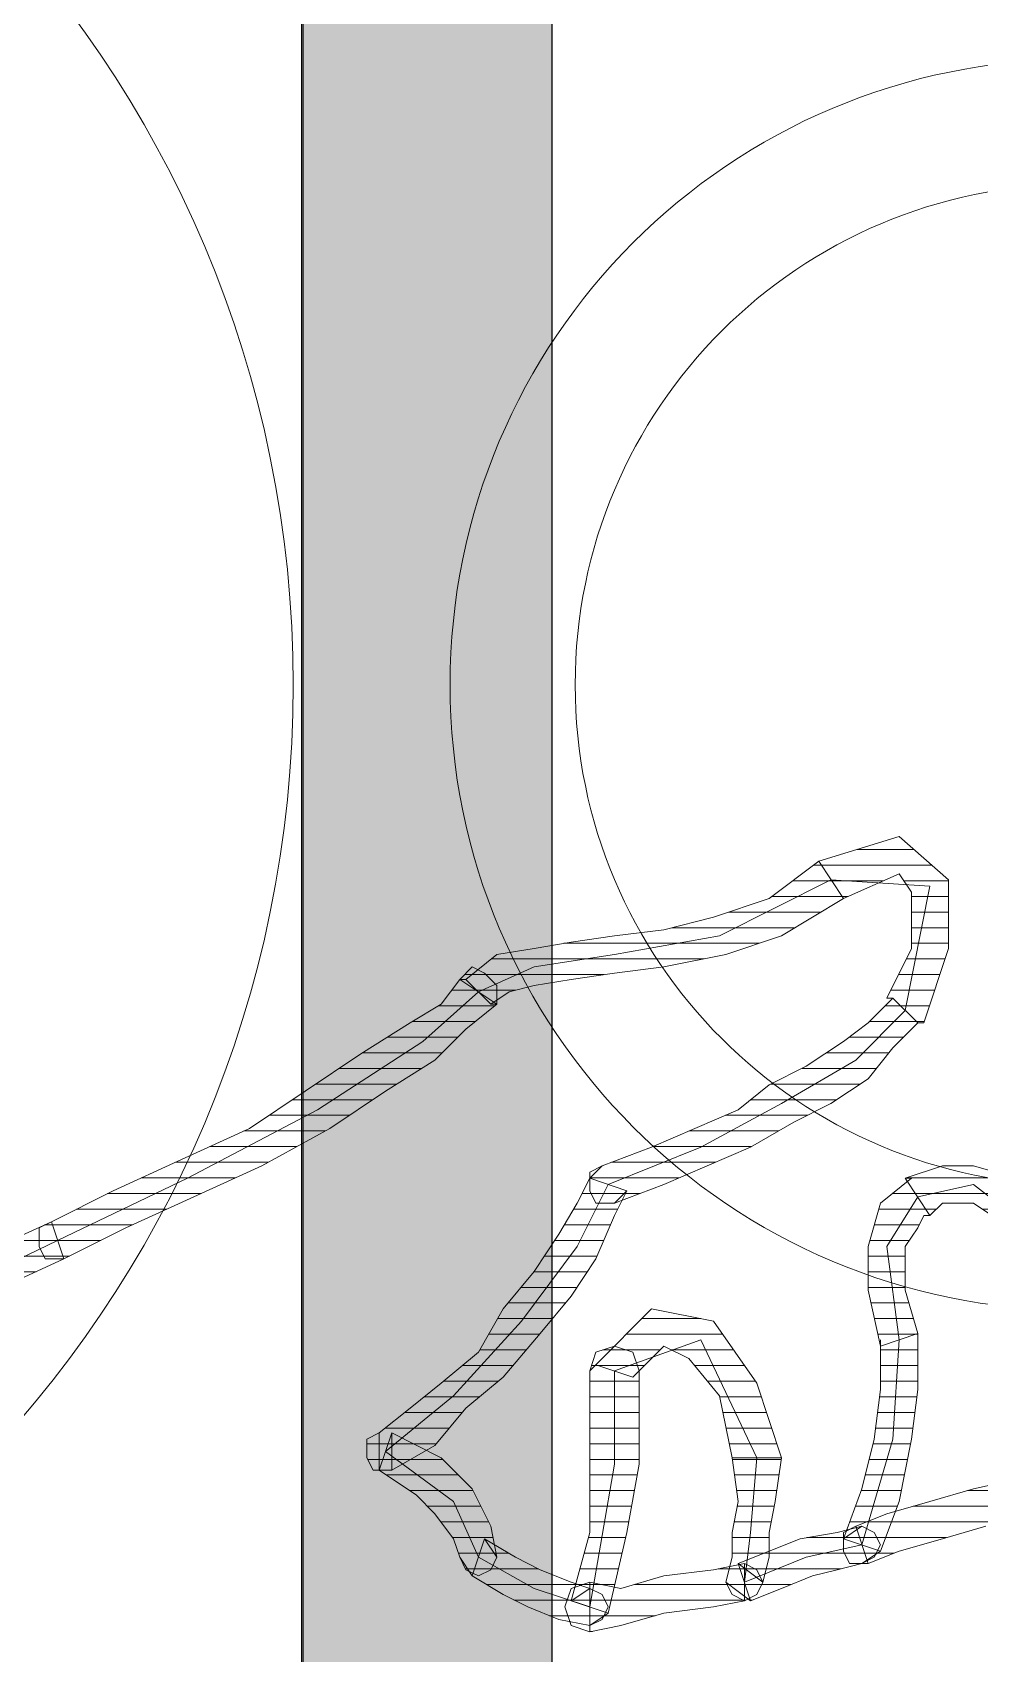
# Model space of a CAD drawing. Header units: centimetres. Extents: x 54005 to 61405, y 90310 to 94744.
# Drawn here: x 56885.73 to 56893.3, y 91753.54 to 91766.5 of the extents above; entities that cross this region are included whole.
import ezdxf

# ---------------------------------------------------------------- set-up
doc = ezdxf.new("R2010")
doc.units = ezdxf.units.CM
doc.header["$LTSCALE"] = 25
doc.layers.get('0').update_dxf_attribs({"lineweight": 0})
doc.layers.add('OC-Mutfak_Ekipman', color=252, linetype='Continuous')
doc.layers.add('OC-Tretuar', color=70, linetype='Continuous')
doc.layers.add('ÖLCULENDIRME', color=115, linetype='Continuous', lineweight=5)
pattern_1 = [(360, (-5108.51305, -673.59423), (1e-16, 0.125), [25])]

# ---------------------------------------------------------------- blocks, each defined once
blk = doc.blocks.new('132')
at = {"layer": 'OC-Tretuar'}
h = blk.add_hatch(color=7, dxfattribs=at)
h.dxf.hatch_style = 1
h.paths.add_polyline_path([(23047.207, -1265.522, 0.414209), (23048.207, -1266.522, 0.414214), (23049.207, -1265.522), (23049.207, -1135.022, 0.414214), (23048.207, -1134.022, 0.414218), (23047.207, -1135.022)])
h.paths.add_polyline_path([(23039.207, -1265.522, 0.414214), (23040.207, -1266.522, 0.414218), (23041.207, -1265.522), (23041.207, -1135.022, 0.414209), (23040.207, -1134.022, 0.414214), (23039.207, -1135.022)])
h.paths.add_polyline_path([(23031.207, -1265.522, 0.414214), (23032.207, -1266.522, 0.414214), (23033.207, -1265.522), (23033.207, -1135.022, 0.414214), (23032.207, -1134.022, 0.414214), (23031.207, -1135.022)])
h.paths.add_polyline_path([(23025.207, -1135.022, 0.414214), (23024.207, -1134.022, 0.414214), (23023.207, -1135.022), (23023.207, -1265.522, 0.414214), (23024.207, -1266.522, 0.414214), (23025.207, -1265.522)])
h.paths.add_polyline_path([(23015.207, -1265.522, 0.414214), (23016.207, -1266.522, 0.414214), (23017.207, -1265.522), (23017.207, -1135.022, 0.414214), (23016.207, -1134.022, 0.414214), (23015.207, -1135.022)])
at = {"layer": 'OC-Mutfak_Ekipman'}
for p, q in [((23047.207, -1265.522), (23047.207, -1135.022)), ((23049.207, -1135.022), (23049.207, -1265.522))]:
    blk.add_line(p, q, dxfattribs=at)
blk = doc.blocks.new('by')
at = {"ltscale": 30}
h = blk.add_hatch(dxfattribs=at)
h.set_pattern_fill('DC_LINES', color=256, scale=0.1, style=0)
h.set_pattern_definition(pattern_1)
edge = h.paths.add_edge_path(flags=0)
edge.add_line((6361.57, 2243.434), (6361.817, 2243.484))
edge.add_line((6361.817, 2243.484), (6362.214, 2243.534))
edge.add_line((6362.214, 2243.534), (6362.559, 2243.633))
edge.add_line((6362.559, 2243.633), (6362.806, 2243.683))
edge.add_line((6362.806, 2243.683), (6362.806, 2243.285))
edge.add_line((6362.806, 2243.285), (6362.559, 2243.335))
edge.add_line((6362.559, 2243.335), (6362.214, 2243.236))
edge.add_line((6362.214, 2243.236), (6361.817, 2243.186))
edge.add_line((6361.817, 2243.186), (6361.57, 2243.136))
h = blk.add_hatch(dxfattribs=at)
h.set_pattern_fill('DC_LINES', color=256, scale=0.1, style=0)
h.set_pattern_definition(pattern_1)
edge = h.paths.add_edge_path(flags=0)
edge.add_line((6362.658, 2243.534), (6362.806, 2243.633))
edge.add_line((6362.806, 2243.633), (6363.054, 2243.583))
edge.add_line((6363.054, 2243.583), (6363.301, 2243.484))
edge.add_line((6363.301, 2243.484), (6363.5, 2243.385))
edge.add_line((6363.5, 2243.385), (6363.747, 2243.236))
edge.add_line((6363.747, 2243.236), (6363.648, 2242.938))
edge.add_line((6363.648, 2242.938), (6363.4, 2243.087))
edge.add_line((6363.4, 2243.087), (6363.203, 2243.186))
edge.add_line((6363.203, 2243.186), (6362.955, 2243.285))
edge.add_line((6362.955, 2243.285), (6362.806, 2243.335))
edge.add_line((6362.806, 2243.335), (6362.955, 2243.434))
edge.add_line((6362.955, 2243.434), (6362.806, 2243.335))
edge.add_line((6362.806, 2243.335), (6362.708, 2243.385))
edge.add_line((6362.708, 2243.385), (6362.658, 2243.484))
edge.add_line((6362.658, 2243.484), (6362.708, 2243.583))
edge.add_line((6362.708, 2243.583), (6362.806, 2243.633))
h = blk.add_hatch(dxfattribs=at)
h.set_pattern_fill('DC_LINES', color=256, scale=0.1, style=0)
h.set_pattern_definition(pattern_1)
edge = h.paths.add_edge_path(flags=0)
edge.add_line((6362.461, 2241.646), (6362.411, 2241.596))
edge.add_line((6362.411, 2241.596), (6362.411, 2241.894))
edge.add_line((6362.411, 2241.894), (6362.411, 2242.342))
edge.add_line((6362.411, 2242.342), (6362.509, 2242.888))
edge.add_line((6362.509, 2242.888), (6362.658, 2243.534))
edge.add_line((6362.658, 2243.534), (6362.955, 2243.434))
edge.add_line((6362.955, 2243.434), (6362.806, 2242.888))
edge.add_line((6362.806, 2242.888), (6362.806, 2242.342))
edge.add_line((6362.806, 2242.342), (6362.806, 2241.894))
edge.add_line((6362.806, 2241.894), (6362.806, 2241.596))
edge.add_line((6362.806, 2241.596), (6362.758, 2241.547))
edge.add_line((6362.758, 2241.547), (6362.806, 2241.596))
edge.add_line((6362.806, 2241.596), (6362.758, 2241.447))
edge.add_line((6362.758, 2241.447), (6362.609, 2241.398))
edge.add_line((6362.609, 2241.398), (6362.461, 2241.447))
edge.add_line((6362.461, 2241.447), (6362.411, 2241.596))
h = blk.add_hatch(dxfattribs=at)
h.set_pattern_fill('DC_LINES', color=256, scale=0.1, style=0)
h.set_pattern_definition(pattern_1)
edge = h.paths.add_edge_path(flags=0)
edge.add_line((6360.481, 2243.037), (6360.63, 2243.136))
edge.add_line((6360.63, 2243.136), (6360.828, 2243.186))
edge.add_line((6360.828, 2243.186), (6361.026, 2243.236))
edge.add_line((6361.026, 2243.236), (6361.273, 2243.335))
edge.add_line((6361.273, 2243.335), (6361.52, 2243.434))
edge.add_line((6361.52, 2243.434), (6361.62, 2243.136))
edge.add_line((6361.62, 2243.136), (6361.372, 2243.037))
edge.add_line((6361.372, 2243.037), (6361.125, 2242.938))
edge.add_line((6361.125, 2242.938), (6360.828, 2242.888))
edge.add_line((6360.828, 2242.888), (6360.63, 2242.838))
edge.add_line((6360.63, 2242.838), (6360.778, 2242.938))
edge.add_line((6360.778, 2242.938), (6360.63, 2242.838))
edge.add_line((6360.63, 2242.838), (6360.531, 2242.888))
edge.add_line((6360.531, 2242.888), (6360.481, 2242.987))
edge.add_line((6360.481, 2242.987), (6360.531, 2243.087))
edge.add_line((6360.531, 2243.087), (6360.63, 2243.136))
h = blk.add_hatch(dxfattribs=at)
h.set_pattern_fill('DC_LINES', color=256, scale=0.1, style=0)
h.set_pattern_definition(pattern_1)
edge = h.paths.add_edge_path(flags=0)
edge.add_line((6361.52, 2243.434), (6361.718, 2243.285))
edge.add_line((6361.718, 2243.285), (6361.669, 2243.087))
edge.add_line((6361.669, 2243.087), (6361.669, 2242.888))
edge.add_line((6361.669, 2242.888), (6361.62, 2242.64))
edge.add_line((6361.62, 2242.64), (6361.669, 2242.292))
edge.add_line((6361.669, 2242.292), (6361.273, 2242.292))
edge.add_line((6361.273, 2242.292), (6361.323, 2242.64))
edge.add_line((6361.323, 2242.64), (6361.372, 2242.888))
edge.add_line((6361.372, 2242.888), (6361.372, 2243.087))
edge.add_line((6361.372, 2243.087), (6361.422, 2243.285))
edge.add_line((6361.422, 2243.285), (6361.62, 2243.136))
edge.add_line((6361.62, 2243.136), (6361.422, 2243.285))
edge.add_line((6361.422, 2243.285), (6361.471, 2243.385))
edge.add_line((6361.471, 2243.385), (6361.57, 2243.434))
edge.add_line((6361.57, 2243.434), (6361.669, 2243.385))
edge.add_line((6361.669, 2243.385), (6361.718, 2243.285))
h = blk.add_hatch(dxfattribs=at)
h.set_pattern_fill('DC_LINES', color=256, scale=0.1, style=0)
h.set_pattern_definition(pattern_1)
edge = h.paths.add_edge_path(flags=0)
edge.add_line((6363.747, 2243.236), (6363.845, 2243.087))
edge.add_line((6363.845, 2243.087), (6363.895, 2242.938))
edge.add_line((6363.895, 2242.938), (6364.044, 2242.739))
edge.add_line((6364.044, 2242.739), (6364.192, 2242.59))
edge.add_line((6364.192, 2242.59), (6364.489, 2242.391))
edge.add_line((6364.489, 2242.391), (6364.39, 2242.093))
edge.add_line((6364.39, 2242.093), (6363.994, 2242.292))
edge.add_line((6363.994, 2242.292), (6363.747, 2242.54))
edge.add_line((6363.747, 2242.54), (6363.598, 2242.838))
edge.add_line((6363.598, 2242.838), (6363.549, 2243.087))
edge.add_line((6363.549, 2243.087), (6363.648, 2242.938))
edge.add_line((6363.648, 2242.938), (6363.549, 2243.087))
edge.add_line((6363.549, 2243.087), (6363.598, 2243.186))
edge.add_line((6363.598, 2243.186), (6363.697, 2243.236))
edge.add_line((6363.697, 2243.236), (6363.797, 2243.186))
edge.add_line((6363.797, 2243.186), (6363.845, 2243.087))
h = blk.add_hatch(dxfattribs=at)
h.set_pattern_fill('DC_LINES', color=256, scale=0.1, style=0)
h.set_pattern_definition(pattern_1)
edge = h.paths.add_edge_path(flags=0)
edge.add_line((6367.012, 2240.702), (6367.556, 2240.951))
edge.add_line((6367.556, 2240.951), (6368.249, 2241.298))
edge.add_line((6368.249, 2241.298), (6368.942, 2241.696))
edge.add_line((6368.942, 2241.696), (6369.634, 2242.093))
edge.add_line((6369.634, 2242.093), (6370.278, 2242.491))
edge.add_line((6370.278, 2242.491), (6370.871, 2242.838))
edge.add_line((6370.871, 2242.838), (6371.316, 2243.087))
edge.add_line((6371.316, 2243.087), (6371.564, 2243.285))
edge.add_line((6371.564, 2243.285), (6371.761, 2242.987))
edge.add_line((6371.761, 2242.987), (6371.514, 2242.789))
edge.add_line((6371.514, 2242.789), (6370.97, 2242.54))
edge.add_line((6370.97, 2242.54), (6370.475, 2242.192))
edge.add_line((6370.475, 2242.192), (6369.733, 2241.795))
edge.add_line((6369.733, 2241.795), (6369.041, 2241.398))
edge.add_line((6369.041, 2241.398), (6368.348, 2241))
edge.add_line((6368.348, 2241), (6367.655, 2240.653))
edge.add_line((6367.655, 2240.653), (6367.111, 2240.404))
h = blk.add_hatch(dxfattribs=at)
h.set_pattern_fill('DC_LINES', color=256, scale=0.1, style=0)
h.set_pattern_definition(pattern_1)
edge = h.paths.add_edge_path(flags=0)
edge.add_line((6360.679, 2242.838), (6360.432, 2242.739))
edge.add_line((6360.432, 2242.739), (6360.086, 2242.64))
edge.add_line((6360.086, 2242.64), (6359.739, 2242.54))
edge.add_line((6359.739, 2242.54), (6359.294, 2242.441))
edge.add_line((6359.294, 2242.441), (6358.898, 2242.342))
edge.add_line((6358.898, 2242.342), (6358.552, 2242.292))
edge.add_line((6358.552, 2242.292), (6358.206, 2242.242))
edge.add_line((6358.206, 2242.242), (6357.909, 2242.192))
edge.add_line((6357.909, 2242.192), (6357.909, 2242.59))
edge.add_line((6357.909, 2242.59), (6358.206, 2242.54))
edge.add_line((6358.206, 2242.54), (6358.552, 2242.59))
edge.add_line((6358.552, 2242.59), (6358.898, 2242.64))
edge.add_line((6358.898, 2242.64), (6359.294, 2242.739))
edge.add_line((6359.294, 2242.739), (6359.64, 2242.838))
edge.add_line((6359.64, 2242.838), (6359.987, 2242.938))
edge.add_line((6359.987, 2242.938), (6360.333, 2243.037))
edge.add_line((6360.333, 2243.037), (6360.581, 2243.136))
h = blk.add_hatch(dxfattribs=at)
h.set_pattern_fill('DC_LINES', color=256, scale=0.1, style=0)
h.set_pattern_definition(pattern_1)
edge = h.paths.add_edge_path(flags=0)
edge.add_line((6360.184, 2241.298), (6360.184, 2241.348))
edge.add_line((6360.184, 2241.348), (6360.184, 2241.745))
edge.add_line((6360.184, 2241.745), (6360.234, 2242.143))
edge.add_line((6360.234, 2242.143), (6360.333, 2242.64))
edge.add_line((6360.333, 2242.64), (6360.481, 2243.037))
edge.add_line((6360.481, 2243.037), (6360.778, 2242.938))
edge.add_line((6360.778, 2242.938), (6360.63, 2242.54))
edge.add_line((6360.63, 2242.54), (6360.531, 2242.143))
edge.add_line((6360.531, 2242.143), (6360.481, 2241.745))
edge.add_line((6360.481, 2241.745), (6360.481, 2241.348))
edge.add_line((6360.481, 2241.348), (6360.481, 2241.398))
h = blk.add_hatch(dxfattribs=at)
h.set_pattern_fill('DC_LINES', color=256, scale=0.1, style=0)
h.set_pattern_definition(pattern_1)
edge = h.paths.add_edge_path(flags=0)
edge.add_line((6364.489, 2242.391), (6364.489, 2242.093))
edge.add_line((6364.489, 2242.093), (6364.242, 2241.894))
edge.add_line((6364.242, 2241.894), (6363.994, 2241.696))
edge.add_line((6363.994, 2241.696), (6363.697, 2241.447))
edge.add_line((6363.697, 2241.447), (6363.5, 2241.1))
edge.add_line((6363.5, 2241.1), (6363.252, 2240.802))
edge.add_line((6363.252, 2240.802), (6363.054, 2240.504))
edge.add_line((6363.054, 2240.504), (6362.906, 2240.255))
edge.add_line((6362.906, 2240.255), (6362.806, 2240.056))
edge.add_line((6362.806, 2240.056), (6362.509, 2240.156))
edge.add_line((6362.509, 2240.156), (6362.609, 2240.355))
edge.add_line((6362.609, 2240.355), (6362.758, 2240.702))
edge.add_line((6362.758, 2240.702), (6362.955, 2241))
edge.add_line((6362.955, 2241), (6363.203, 2241.298))
edge.add_line((6363.203, 2241.298), (6363.5, 2241.646))
edge.add_line((6363.5, 2241.646), (6363.797, 2241.894))
edge.add_line((6363.797, 2241.894), (6364.044, 2242.192))
edge.add_line((6364.044, 2242.192), (6364.39, 2242.391))
edge.add_line((6364.39, 2242.391), (6364.39, 2242.093))
edge.add_line((6364.39, 2242.093), (6364.39, 2242.391))
edge.add_line((6364.39, 2242.391), (6364.539, 2242.391))
edge.add_line((6364.539, 2242.391), (6364.588, 2242.292))
edge.add_line((6364.588, 2242.292), (6364.588, 2242.143))
edge.add_line((6364.588, 2242.143), (6364.489, 2242.093))
h = blk.add_hatch(dxfattribs=at)
h.set_pattern_fill('DC_LINES', color=256, scale=0.1, style=0)
h.set_pattern_definition(pattern_1)
edge = h.paths.add_edge_path(flags=0)
edge.add_line((6361.669, 2242.292), (6361.768, 2241.795))
edge.add_line((6361.768, 2241.795), (6362.015, 2241.497))
edge.add_line((6362.015, 2241.497), (6362.214, 2241.398))
edge.add_line((6362.214, 2241.398), (6362.461, 2241.646))
edge.add_line((6362.461, 2241.646), (6362.758, 2241.547))
edge.add_line((6362.758, 2241.547), (6362.312, 2241.1))
edge.add_line((6362.312, 2241.1), (6361.817, 2241.199))
edge.add_line((6361.817, 2241.199), (6361.471, 2241.696))
edge.add_line((6361.471, 2241.696), (6361.273, 2242.292))
h = blk.add_hatch(dxfattribs=at)
h.set_pattern_fill('DC_LINES', color=256, scale=0.1, style=0)
h.set_pattern_definition(pattern_1)
edge = h.paths.add_edge_path(flags=0)
edge.add_line((6360.086, 2240.355), (6360.135, 2240.355))
edge.add_line((6360.135, 2240.355), (6360.184, 2240.454))
edge.add_line((6360.184, 2240.454), (6360.284, 2240.603))
edge.add_line((6360.284, 2240.603), (6360.284, 2240.951))
edge.add_line((6360.284, 2240.951), (6360.184, 2241.298))
edge.add_line((6360.184, 2241.298), (6360.481, 2241.398))
edge.add_line((6360.481, 2241.398), (6360.581, 2240.951))
edge.add_line((6360.581, 2240.951), (6360.581, 2240.603))
edge.add_line((6360.581, 2240.603), (6360.481, 2240.255))
edge.add_line((6360.481, 2240.255), (6360.234, 2240.056))
edge.add_line((6360.234, 2240.056), (6360.284, 2240.056))
h = blk.add_hatch(dxfattribs=at)
h.set_pattern_fill('DC_LINES', color=256, scale=0.1, style=0)
h.set_pattern_definition(pattern_1)
edge = h.paths.add_edge_path(flags=0)
edge.add_line((6363.598, 2238.666), (6363.549, 2238.666))
edge.add_line((6363.549, 2238.666), (6363.797, 2238.864))
edge.add_line((6363.797, 2238.864), (6364.044, 2239.113))
edge.add_line((6364.044, 2239.113), (6364.439, 2239.361))
edge.add_line((6364.439, 2239.361), (6364.884, 2239.659))
edge.add_line((6364.884, 2239.659), (6365.429, 2239.957))
edge.add_line((6365.429, 2239.957), (6365.973, 2240.206))
edge.add_line((6365.973, 2240.206), (6366.517, 2240.454))
edge.add_line((6366.517, 2240.454), (6367.012, 2240.702))
edge.add_line((6367.012, 2240.702), (6367.111, 2240.404))
edge.add_line((6367.111, 2240.404), (6366.617, 2240.156))
edge.add_line((6366.617, 2240.156), (6366.072, 2239.907))
edge.add_line((6366.072, 2239.907), (6365.528, 2239.659))
edge.add_line((6365.528, 2239.659), (6365.083, 2239.361))
edge.add_line((6365.083, 2239.361), (6364.637, 2239.063))
edge.add_line((6364.637, 2239.063), (6364.242, 2238.815))
edge.add_line((6364.242, 2238.815), (6363.994, 2238.666))
edge.add_line((6363.994, 2238.666), (6363.845, 2238.467))
edge.add_line((6363.845, 2238.467), (6363.797, 2238.467))
h = blk.add_hatch(dxfattribs=at)
h.set_pattern_fill('DC_LINES', color=256, scale=0.1, style=0)
h.set_pattern_definition(pattern_1)
edge = h.paths.add_edge_path(flags=0)
edge.add_line((6367.111, 2240.404), (6366.617, 2240.156))
edge.add_line((6366.617, 2240.156), (6366.072, 2239.907))
edge.add_line((6366.072, 2239.907), (6365.528, 2239.659))
edge.add_line((6365.528, 2239.659), (6365.083, 2239.361))
edge.add_line((6365.083, 2239.361), (6364.637, 2239.063))
edge.add_line((6364.637, 2239.063), (6364.242, 2238.815))
edge.add_line((6364.242, 2238.815), (6363.994, 2238.666))
edge.add_line((6363.994, 2238.666), (6363.845, 2238.467))
edge.add_line((6363.845, 2238.467), (6363.549, 2238.666))
edge.add_line((6363.549, 2238.666), (6363.797, 2238.864))
edge.add_line((6363.797, 2238.864), (6364.044, 2239.113))
edge.add_line((6364.044, 2239.113), (6364.439, 2239.361))
edge.add_line((6364.439, 2239.361), (6364.884, 2239.659))
edge.add_line((6364.884, 2239.659), (6365.429, 2239.957))
edge.add_line((6365.429, 2239.957), (6365.973, 2240.206))
edge.add_line((6365.973, 2240.206), (6366.517, 2240.454))
edge.add_line((6366.517, 2240.454), (6367.012, 2240.702))
h = blk.add_hatch(dxfattribs=at)
h.set_pattern_fill('DC_LINES', color=256, scale=0.1, style=0)
h.set_pattern_definition(pattern_1)
edge = h.paths.add_edge_path(flags=0)
edge.add_line((6359.442, 2240.504), (6359.591, 2240.355))
edge.add_line((6359.591, 2240.355), (6359.739, 2240.255))
edge.add_line((6359.739, 2240.255), (6359.987, 2240.255))
edge.add_line((6359.987, 2240.255), (6360.086, 2240.355))
edge.add_line((6360.086, 2240.355), (6360.284, 2240.056))
edge.add_line((6360.284, 2240.056), (6359.987, 2239.957))
edge.add_line((6359.987, 2239.957), (6359.739, 2239.957))
edge.add_line((6359.739, 2239.957), (6359.393, 2240.056))
edge.add_line((6359.393, 2240.056), (6359.145, 2240.404))
h = blk.add_hatch(dxfattribs=at)
h.set_pattern_fill('DC_LINES', color=256, scale=0.1, style=0)
h.set_pattern_definition(pattern_1)
edge = h.paths.add_edge_path(flags=0)
edge.add_line((6362.806, 2240.056), (6362.708, 2239.957))
edge.add_line((6362.708, 2239.957), (6362.312, 2239.808))
edge.add_line((6362.312, 2239.808), (6361.966, 2239.659))
edge.add_line((6361.966, 2239.659), (6361.62, 2239.51))
edge.add_line((6361.62, 2239.51), (6361.372, 2239.311))
edge.add_line((6361.372, 2239.311), (6361.075, 2239.162))
edge.add_line((6361.075, 2239.162), (6360.778, 2238.964))
edge.add_line((6360.778, 2238.964), (6360.581, 2238.815))
edge.add_line((6360.581, 2238.815), (6360.383, 2238.616))
edge.add_line((6360.383, 2238.616), (6360.184, 2238.815))
edge.add_line((6360.184, 2238.815), (6360.383, 2239.013))
edge.add_line((6360.383, 2239.013), (6360.581, 2239.262))
edge.add_line((6360.581, 2239.262), (6360.878, 2239.46))
edge.add_line((6360.878, 2239.46), (6361.175, 2239.609))
edge.add_line((6361.175, 2239.609), (6361.52, 2239.808))
edge.add_line((6361.52, 2239.808), (6361.867, 2239.957))
edge.add_line((6361.867, 2239.957), (6362.214, 2240.106))
edge.add_line((6362.214, 2240.106), (6362.609, 2240.255))
edge.add_line((6362.609, 2240.255), (6362.509, 2240.156))
edge.add_line((6362.509, 2240.156), (6362.609, 2240.255))
edge.add_line((6362.609, 2240.255), (6362.758, 2240.255))
edge.add_line((6362.758, 2240.255), (6362.806, 2240.156))
edge.add_line((6362.806, 2240.156), (6362.806, 2240.007))
edge.add_line((6362.806, 2240.007), (6362.708, 2239.957))
h = blk.add_hatch(dxfattribs=at)
h.set_pattern_fill('DC_LINES', color=256, scale=0.1, style=0)
h.set_pattern_definition(pattern_1)
edge = h.paths.add_edge_path(flags=0)
edge.add_line((6360.383, 2238.616), (6360.432, 2238.616))
edge.add_line((6360.432, 2238.616), (6360.234, 2238.219))
edge.add_line((6360.234, 2238.219), (6360.234, 2237.771))
edge.add_line((6360.234, 2237.771), (6360.333, 2237.622))
edge.add_line((6360.333, 2237.622), (6360.778, 2237.821))
edge.add_line((6360.778, 2237.821), (6360.976, 2237.523))
edge.add_line((6360.976, 2237.523), (6360.333, 2237.324))
edge.add_line((6360.333, 2237.324), (6359.937, 2237.672))
edge.add_line((6359.937, 2237.672), (6359.937, 2238.219))
edge.add_line((6359.937, 2238.219), (6360.135, 2238.815))
edge.add_line((6360.135, 2238.815), (6360.184, 2238.815))
h = blk.add_hatch(dxfattribs=at)
h.set_pattern_fill('DC_LINES', color=256, scale=0.1, style=0)
h.set_pattern_definition(pattern_1)
edge = h.paths.add_edge_path(flags=0)
edge.add_line((6360.778, 2237.821), (6361.273, 2238.119))
edge.add_line((6361.273, 2238.119), (6361.718, 2238.268))
edge.add_line((6361.718, 2238.268), (6362.214, 2238.368))
edge.add_line((6362.214, 2238.368), (6362.609, 2238.417))
edge.add_line((6362.609, 2238.417), (6362.955, 2238.467))
edge.add_line((6362.955, 2238.467), (6363.252, 2238.517))
edge.add_line((6363.252, 2238.517), (6363.45, 2238.566))
edge.add_line((6363.45, 2238.566), (6363.598, 2238.666))
edge.add_line((6363.598, 2238.666), (6363.797, 2238.467))
edge.add_line((6363.797, 2238.467), (6363.549, 2238.268))
edge.add_line((6363.549, 2238.268), (6363.252, 2238.219))
edge.add_line((6363.252, 2238.219), (6362.955, 2238.169))
edge.add_line((6362.955, 2238.169), (6362.609, 2238.119))
edge.add_line((6362.609, 2238.119), (6362.214, 2238.07))
edge.add_line((6362.214, 2238.07), (6361.817, 2237.97))
edge.add_line((6361.817, 2237.97), (6361.372, 2237.821))
edge.add_line((6361.372, 2237.821), (6360.976, 2237.523))
h = blk.add_hatch(dxfattribs=at)
h.set_pattern_fill('DC_LINES', color=256, scale=0.1, style=0)
h.set_pattern_definition(pattern_1)
edge = h.paths.add_edge_path(flags=0)
edge.add_line((6363.845, 2238.467), (6363.747, 2238.368))
edge.add_line((6363.747, 2238.368), (6363.648, 2238.417))
edge.add_line((6363.648, 2238.417), (6363.549, 2238.517))
edge.add_line((6363.549, 2238.517), (6363.549, 2238.666))
for p, q in [((6362.214, 2243.534, -4.505), (6362.559, 2243.633, -4.505)), ((6362.559, 2243.633, -4.505), (6362.806, 2243.683, -4.505)), ((6362.658, 2243.534, -4.505), (6362.806, 2243.633, -4.505)), ((6362.806, 2243.633, -4.505), (6362.658, 2243.534, -4.505)), ((6362.708, 2243.583, -4.505), (6362.806, 2243.633, -4.505)), ((6362.806, 2243.683, -4.505), (6362.806, 2243.285, -4.505)), ((6362.806, 2243.683, -4.505), (6362.955, 2243.633, -4.505)), ((6362.806, 2243.285, -4.505), (6362.806, 2243.683, -4.505)), ((6362.806, 2243.683, -4.505), (6362.806, 2243.683, -4.505)), ((6362.806, 2243.633, -4.505), (6363.054, 2243.583, -4.505)), ((6362.955, 2243.633, -4.505), (6363.005, 2243.484, -4.505)), ((6361.817, 2243.484, -4.505), (6362.214, 2243.534, -4.505)), ((6362.509, 2242.888, -4.505), (6362.658, 2243.534, -4.505)), ((6362.658, 2243.484, -4.505), (6362.708, 2243.583, -4.505)), ((6362.658, 2243.534, -4.505), (6362.955, 2243.434, -4.505)), ((6362.658, 2243.534, -4.505), (6362.658, 2243.534, -4.505)), ((6363.054, 2243.583, -4.505), (6363.301, 2243.484, -4.505)), ((6361.273, 2243.335, -4.505), (6361.52, 2243.434, -4.505)), ((6361.422, 2243.285, -4.505), (6361.471, 2243.385, -4.505)), ((6361.422, 2243.285, -4.505), (6361.471, 2243.385, -4.505)), ((6361.471, 2243.385, -4.505), (6361.57, 2243.434, -4.505)), ((6361.471, 2243.385, -4.505), (6361.57, 2243.434, -4.505)), ((6361.52, 2243.434, -4.505), (6361.718, 2243.285, -4.505)), ((6361.718, 2243.285, -4.505), (6361.52, 2243.434, -4.505)), ((6361.52, 2243.434, -4.505), (6361.52, 2243.434, -4.505)), ((6361.52, 2243.434, -4.505), (6361.62, 2243.136, -4.505)), ((6361.57, 2243.434, -4.505), (6361.817, 2243.484, -4.505)), ((6361.57, 2243.434, -4.505), (6361.669, 2243.385, -4.505)), ((6361.57, 2243.136, -4.505), (6361.57, 2243.434, -4.505)), ((6361.57, 2243.434, -4.505), (6361.57, 2243.434, -4.505)), ((6361.57, 2243.434, -4.505), (6361.57, 2243.136, -4.505)), ((6361.669, 2243.385, -4.505), (6361.718, 2243.285, -4.505)), ((6362.806, 2243.484, -4.505), (6362.609, 2242.342, -4.505)), ((6362.708, 2243.385, -4.505), (6362.658, 2243.484, -4.505)), ((6362.806, 2243.335, -4.505), (6362.708, 2243.385, -4.505)), ((6363.252, 2243.335, -4.505), (6362.806, 2243.484, -4.505)), ((6362.955, 2243.434, -4.505), (6362.806, 2242.888, -4.505)), ((6362.806, 2243.335, -4.505), (6362.955, 2243.434, -4.505)), ((6362.955, 2243.434, -4.505), (6362.806, 2243.335, -4.505)), ((6363.005, 2243.484, -4.505), (6362.955, 2243.335, -4.505)), ((6363.301, 2243.484, -4.505), (6363.5, 2243.385, -4.505)), ((6363.5, 2243.385, -4.505), (6363.747, 2243.236, -4.505)), ((6360.828, 2243.186, -4.505), (6361.026, 2243.236, -4.505)), ((6361.026, 2243.236, -4.505), (6361.273, 2243.335, -4.505)), ((6361.57, 2243.285, -4.505), (6361.075, 2243.087, -4.505)), ((6361.372, 2243.087, -4.505), (6361.422, 2243.285, -4.505)), ((6361.422, 2243.285, -4.505), (6361.62, 2243.136, -4.505)), ((6361.62, 2243.136, -4.505), (6361.422, 2243.285, -4.505)), ((6361.471, 2243.186, -4.505), (6361.422, 2243.285, -4.505)), ((6361.52, 2242.888, -4.505), (6361.57, 2243.285, -4.505)), ((6361.57, 2243.285, -4.505), (6361.57, 2243.285, -4.505)), ((6361.718, 2243.285, -4.505), (6361.669, 2243.087, -4.505)), ((6362.214, 2243.236, -4.505), (6361.817, 2243.186, -4.505)), ((6362.559, 2243.335, -4.505), (6362.214, 2243.236, -4.505)), ((6362.806, 2243.285, -4.505), (6362.559, 2243.335, -4.505)), ((6362.955, 2243.285, -4.505), (6362.806, 2243.335, -4.505)), ((6362.955, 2243.335, -4.505), (6362.806, 2243.285, -4.505)), ((6363.203, 2243.186, -4.505), (6362.955, 2243.285, -4.505)), ((6363.697, 2243.087, -4.505), (6363.252, 2243.335, -4.505)), ((6363.598, 2243.186, -4.505), (6363.697, 2243.236, -4.505)), ((6363.747, 2243.236, -4.505), (6363.648, 2242.938, -4.505)), ((6363.697, 2243.236, -4.505), (6363.797, 2243.186, -4.505)), ((6363.747, 2243.236, -4.505), (6363.845, 2243.087, -4.505)), ((6363.845, 2243.087, -4.505), (6363.747, 2243.236, -4.505)), ((6363.747, 2243.236, -4.505), (6363.747, 2243.236, -4.505)), ((6360.333, 2243.037, -4.505), (6360.581, 2243.136, -4.505)), ((6360.481, 2243.037, -4.505), (6360.63, 2243.136, -4.505)), ((6360.63, 2243.136, -4.505), (6360.481, 2243.037, -4.505)), ((6360.531, 2243.087, -4.505), (6360.63, 2243.136, -4.505)), ((6360.581, 2243.136, -4.505), (6360.729, 2243.136, -4.505)), ((6360.679, 2242.838, -4.505), (6360.581, 2243.136, -4.505)), ((6360.581, 2243.136, -4.505), (6360.581, 2243.136, -4.505)), ((6360.581, 2243.136, -4.505), (6360.679, 2242.838, -4.505)), ((6360.63, 2243.136, -4.505), (6360.828, 2243.186, -4.505)), ((6360.729, 2243.136, -4.505), (6360.778, 2243.037, -4.505)), ((6361.62, 2243.136, -4.505), (6361.372, 2243.037, -4.505)), ((6361.57, 2243.136, -4.505), (6361.471, 2243.186, -4.505)), ((6361.817, 2243.186, -4.505), (6361.57, 2243.136, -4.505)), ((6361.57, 2243.136, -4.505), (6361.57, 2243.136, -4.505)), ((6363.4, 2243.087, -4.505), (6363.203, 2243.186, -4.505)), ((6363.549, 2243.087, -4.505), (6363.598, 2243.186, -4.505)), ((6363.797, 2243.186, -4.505), (6363.845, 2243.087, -4.505)), ((6359.987, 2242.938, -4.505), (6360.333, 2243.037, -4.505)), ((6360.333, 2242.64, -4.505), (6360.481, 2243.037, -4.505)), ((6360.63, 2242.987, -4.505), (6360.383, 2242.143, -4.505)), ((6360.481, 2242.987, -4.505), (6360.531, 2243.087, -4.505)), ((6360.481, 2243.037, -4.505), (6360.778, 2242.938, -4.505)), ((6360.481, 2243.037, -4.505), (6360.481, 2243.037, -4.505)), ((6360.531, 2242.888, -4.505), (6360.481, 2242.987, -4.505)), ((6361.075, 2243.087, -4.505), (6360.63, 2242.987, -4.505)), ((6360.778, 2243.037, -4.505), (6360.778, 2242.888, -4.505)), ((6361.372, 2243.037, -4.505), (6361.125, 2242.938, -4.505)), ((6361.372, 2242.888, -4.505), (6361.372, 2243.087, -4.505)), ((6361.669, 2243.087, -4.505), (6361.669, 2242.888, -4.505)), ((6363.648, 2242.938, -4.505), (6363.4, 2243.087, -4.505)), ((6363.598, 2242.838, -4.505), (6363.549, 2243.087, -4.505)), ((6363.549, 2243.087, -4.505), (6363.648, 2242.938, -4.505)), ((6363.648, 2242.938, -4.505), (6363.549, 2243.087, -4.505)), ((6363.895, 2242.64, -4.505), (6363.697, 2243.087, -4.505)), ((6363.845, 2243.087, -4.505), (6363.895, 2242.938, -4.505)), ((6359.64, 2242.838, -4.505), (6359.987, 2242.938, -4.505)), ((6360.63, 2242.838, -4.505), (6360.531, 2242.888, -4.505)), ((6360.778, 2242.938, -4.505), (6360.63, 2242.54, -4.505)), ((6360.63, 2242.838, -4.505), (6360.778, 2242.938, -4.505)), ((6360.778, 2242.938, -4.505), (6360.63, 2242.838, -4.505)), ((6360.828, 2242.888, -4.505), (6360.63, 2242.838, -4.505)), ((6360.778, 2242.888, -4.505), (6360.679, 2242.838, -4.505)), ((6361.125, 2242.938, -4.505), (6360.828, 2242.888, -4.505)), ((6361.323, 2242.64, -4.505), (6361.372, 2242.888, -4.505)), ((6361.471, 2242.292, -4.505), (6361.52, 2242.888, -4.505)), ((6361.669, 2242.888, -4.505), (6361.62, 2242.64, -4.505)), ((6362.411, 2242.342, -4.505), (6362.509, 2242.888, -4.505)), ((6362.806, 2242.888, -4.505), (6362.806, 2242.342, -4.505)), ((6363.895, 2242.938, -4.505), (6364.044, 2242.739, -4.505)), ((6360.432, 2242.739, -4.505), (6360.086, 2242.64, -4.505)), ((6360.679, 2242.838, -4.505), (6360.432, 2242.739, -4.505)), ((6360.679, 2242.838, -4.505), (6360.679, 2242.838, -4.505)), ((6363.747, 2242.54, -4.505), (6363.598, 2242.838, -4.505)), ((6364.044, 2242.739, -4.505), (6364.192, 2242.59, -4.505)), ((6360.086, 2242.64, -4.505), (6359.739, 2242.54, -4.505)), ((6360.234, 2242.143, -4.505), (6360.333, 2242.64, -4.505)), ((6361.273, 2242.292, -4.505), (6361.323, 2242.64, -4.505)), ((6361.62, 2242.64, -4.505), (6361.669, 2242.292, -4.505)), ((6364.439, 2242.242, -4.505), (6363.895, 2242.64, -4.505)), ((6364.192, 2242.59, -4.505), (6364.489, 2242.391, -4.505)), ((6359.739, 2242.54, -4.505), (6359.294, 2242.441, -4.505)), ((6360.63, 2242.54, -4.505), (6360.531, 2242.143, -4.505)), ((6363.994, 2242.292, -4.505), (6363.747, 2242.54, -4.505)), ((6362.411, 2241.894, -4.505), (6362.411, 2242.342, -4.505)), ((6362.609, 2242.342, -4.505), (6362.609, 2241.596, -4.505)), ((6362.806, 2242.342, -4.505), (6362.806, 2241.894, -4.505)), ((6364.044, 2242.192, -4.505), (6364.39, 2242.391, -4.505)), ((6364.39, 2242.391, -4.505), (6364.39, 2242.093, -4.505)), ((6364.39, 2242.093, -4.505), (6364.39, 2242.391, -4.505)), ((6364.39, 2242.391, -4.505), (6364.539, 2242.391, -4.505)), ((6364.489, 2242.391, -4.505), (6364.39, 2242.093, -4.505)), ((6364.489, 2242.391, -4.505), (6364.489, 2242.093, -4.505)), ((6364.489, 2242.093, -4.505), (6364.489, 2242.391, -4.505)), ((6364.489, 2242.391, -4.505), (6364.489, 2242.391, -4.505)), ((6364.539, 2242.391, -4.505), (6364.588, 2242.292, -4.505)), ((6361.471, 2241.696, -4.505), (6361.273, 2242.292, -4.505)), ((6361.273, 2242.292, -4.505), (6361.273, 2242.292, -4.505)), ((6361.273, 2242.292, -4.505), (6361.669, 2242.292, -4.505)), ((6361.669, 2242.292, -4.505), (6361.273, 2242.292, -4.505)), ((6361.917, 2241.348, -4.505), (6361.471, 2242.292, -4.505)), ((6361.669, 2242.292, -4.505), (6361.669, 2242.292, -4.505)), ((6361.669, 2242.292, -4.505), (6361.768, 2241.795, -4.505)), ((6361.669, 2242.292, -4.505), (6361.669, 2242.292, -4.505)), ((6363.797, 2241.894, -4.505), (6364.044, 2242.192, -4.505)), ((6363.895, 2241.795, -4.505), (6364.439, 2242.242, -4.505)), ((6364.39, 2242.093, -4.505), (6363.994, 2242.292, -4.505)), ((6364.588, 2242.292, -4.505), (6364.588, 2242.143, -4.505)), ((6360.184, 2241.745, -4.505), (6360.234, 2242.143, -4.505)), ((6360.383, 2242.143, -4.505), (6360.333, 2241.348, -4.505)), ((6360.531, 2242.143, -4.505), (6360.481, 2241.745, -4.505)), ((6364.489, 2242.093, -4.505), (6364.242, 2241.894, -4.505)), ((6364.588, 2242.143, -4.505), (6364.489, 2242.093, -4.505)), ((6362.411, 2241.596, -4.505), (6362.411, 2241.894, -4.505)), ((6362.806, 2241.894, -4.505), (6362.806, 2241.596, -4.505)), ((6363.5, 2241.646, -4.505), (6363.797, 2241.894, -4.505)), ((6364.242, 2241.894, -4.505), (6363.994, 2241.696, -4.505)), ((6360.184, 2241.348, -4.505), (6360.184, 2241.745, -4.505)), ((6360.481, 2241.745, -4.505), (6360.481, 2241.348, -4.505)), ((6361.817, 2241.199, -4.505), (6361.471, 2241.696, -4.505)), ((6361.768, 2241.795, -4.505), (6362.015, 2241.497, -4.505)), ((6363.351, 2241.199, -4.505), (6363.895, 2241.795, -4.505)), ((6363.994, 2241.696, -4.505), (6363.697, 2241.447, -4.505)), ((6362.609, 2241.596, -4.505), (6361.917, 2241.348, -4.505)), ((6362.214, 2241.398, -4.505), (6362.461, 2241.646, -4.505)), ((6362.758, 2241.547, -4.505), (6362.312, 2241.1, -4.505)), ((6362.461, 2241.646, -4.505), (6362.411, 2241.596, -4.505)), ((6362.411, 2241.596, -4.505), (6362.461, 2241.646, -4.505)), ((6362.461, 2241.447, -4.505), (6362.411, 2241.596, -4.505)), ((6362.461, 2241.646, -4.505), (6362.758, 2241.547, -4.505)), ((6362.461, 2241.646, -4.505), (6362.461, 2241.646, -4.505)), ((6362.806, 2241.596, -4.505), (6362.758, 2241.547, -4.505)), ((6362.758, 2241.547, -4.505), (6362.806, 2241.596, -4.505)), ((6362.806, 2241.596, -4.505), (6362.758, 2241.447, -4.505)), ((6363.203, 2241.298, -4.505), (6363.5, 2241.646, -4.505)), ((6362.015, 2241.497, -4.505), (6362.214, 2241.398, -4.505)), ((6362.609, 2241.398, -4.505), (6362.461, 2241.447, -4.505)), ((6362.758, 2241.447, -4.505), (6362.609, 2241.398, -4.505)), ((6363.697, 2241.447, -4.505), (6363.5, 2241.1, -4.505)), ((6360.481, 2241.398, -4.505), (6360.184, 2241.298, -4.505)), ((6360.184, 2241.298, -4.505), (6360.481, 2241.398, -4.505)), ((6360.184, 2241.298, -4.505), (6360.184, 2241.348, -4.505)), ((6360.184, 2241.298, -4.505), (6360.184, 2241.298, -4.505)), ((6360.284, 2240.951, -4.505), (6360.184, 2241.298, -4.505)), ((6360.333, 2241.348, -4.505), (6360.432, 2240.603, -4.505)), ((6360.481, 2241.348, -4.505), (6360.481, 2241.398, -4.505)), ((6360.481, 2241.398, -4.505), (6360.581, 2240.951, -4.505)), ((6362.955, 2241, -4.505), (6363.203, 2241.298, -4.505)), ((6362.312, 2241.1, -4.505), (6361.817, 2241.199, -4.505)), ((6362.906, 2240.603, -4.505), (6363.351, 2241.199, -4.505)), ((6363.5, 2241.1, -4.505), (6363.252, 2240.802, -4.505)), ((6368.299, 2241.149, -4.505), (6367.061, 2240.553, -4.505)), ((6360.284, 2240.603, -4.505), (6360.284, 2240.951, -4.505)), ((6360.581, 2240.951, -4.505), (6360.581, 2240.603, -4.505)), ((6362.758, 2240.702, -4.505), (6362.955, 2241, -4.505)), ((6367.012, 2240.702, -4.505), (6367.556, 2240.951, -4.505)), ((6363.252, 2240.802, -4.505), (6363.054, 2240.504, -4.505)), ((6362.609, 2240.355, -4.505), (6362.758, 2240.702, -4.505)), ((6366.517, 2240.454, -4.505), (6367.012, 2240.702, -4.505)), ((6366.517, 2240.454, -4.505), (6367.012, 2240.702, -4.505)), ((6367.012, 2240.702, -4.505), (6367.111, 2240.404, -4.505)), ((6367.012, 2240.702, -4.505), (6367.111, 2240.404, -4.505)), ((6367.012, 2240.702, -4.505), (6367.012, 2240.702, -4.505)), ((6367.111, 2240.404, -4.505), (6367.012, 2240.702, -4.505)), ((6367.012, 2240.702, -4.505), (6367.012, 2240.702, -4.505)), ((6367.012, 2240.702, -4.505), (6367.161, 2240.702, -4.505)), ((6367.111, 2240.404, -4.505), (6367.012, 2240.702, -4.505)), ((6367.012, 2240.702, -4.505), (6367.012, 2240.702, -4.505)), ((6367.655, 2240.653, -4.505), (6367.111, 2240.404, -4.505)), ((6367.161, 2240.702, -4.505), (6367.21, 2240.603, -4.505)), ((6360.184, 2240.454, -4.505), (6360.284, 2240.603, -4.505)), ((6360.432, 2240.603, -4.505), (6360.184, 2240.206, -4.505)), ((6360.581, 2240.603, -4.505), (6360.481, 2240.255, -4.505)), ((6362.658, 2240.106, -4.505), (6362.906, 2240.603, -4.505)), ((6367.061, 2240.553, -4.505), (6366.023, 2240.056, -4.505)), ((6367.21, 2240.603, -4.505), (6367.21, 2240.454, -4.505)), ((6359.739, 2240.106, -4.505), (6359.294, 2240.454, -4.505)), ((6360.135, 2240.355, -4.505), (6360.184, 2240.454, -4.505)), ((6363.054, 2240.504, -4.505), (6362.906, 2240.255, -4.505)), ((6365.973, 2240.206, -4.505), (6366.517, 2240.454, -4.505)), ((6365.973, 2240.206, -4.505), (6366.517, 2240.454, -4.505)), ((6367.111, 2240.404, -4.505), (6366.617, 2240.156, -4.505)), ((6367.111, 2240.404, -4.505), (6366.617, 2240.156, -4.505)), ((6367.21, 2240.454, -4.505), (6367.111, 2240.404, -4.505)), ((6367.111, 2240.404, -4.505), (6367.111, 2240.404, -4.505)), ((6367.111, 2240.404, -4.505), (6367.111, 2240.404, -4.505)), ((6359.591, 2240.355, -4.505), (6359.739, 2240.255, -4.505)), ((6359.739, 2240.255, -4.505), (6359.987, 2240.255, -4.505)), ((6359.987, 2240.255, -4.505), (6360.086, 2240.355, -4.505)), ((6360.086, 2240.355, -4.505), (6360.135, 2240.355, -4.505)), ((6360.284, 2240.056, -4.505), (6360.086, 2240.355, -4.505)), ((6360.086, 2240.355, -4.505), (6360.086, 2240.355, -4.505)), ((6360.086, 2240.355, -4.505), (6360.284, 2240.056, -4.505)), ((6360.481, 2240.255, -4.505), (6360.234, 2240.056, -4.505)), ((6362.214, 2240.106, -4.505), (6362.609, 2240.255, -4.505)), ((6362.509, 2240.156, -4.505), (6362.609, 2240.355, -4.505)), ((6362.609, 2240.255, -4.505), (6362.509, 2240.156, -4.505)), ((6362.509, 2240.156, -4.505), (6362.609, 2240.255, -4.505)), ((6362.609, 2240.255, -4.505), (6362.758, 2240.255, -4.505)), ((6362.758, 2240.255, -4.505), (6362.806, 2240.156, -4.505)), ((6362.906, 2240.255, -4.505), (6362.806, 2240.056, -4.505)), ((6360.184, 2240.206, -4.505), (6359.739, 2240.106, -4.505)), ((6362.806, 2240.056, -4.505), (6362.509, 2240.156, -4.505)), ((6362.806, 2240.156, -4.505), (6362.806, 2240.007, -4.505)), ((6365.429, 2239.957, -4.505), (6365.973, 2240.206, -4.505)), ((6365.429, 2239.957, -4.505), (6365.973, 2240.206, -4.505)), ((6366.617, 2240.156, -4.505), (6366.072, 2239.907, -4.505)), ((6366.617, 2240.156, -4.505), (6366.072, 2239.907, -4.505)), ((6359.739, 2239.957, -4.505), (6359.393, 2240.056, -4.505)), ((6360.284, 2240.056, -4.505), (6359.987, 2239.957, -4.505)), ((6360.234, 2240.056, -4.505), (6360.284, 2240.056, -4.505)), ((6361.867, 2239.957, -4.505), (6362.214, 2240.106, -4.505)), ((6361.917, 2239.808, -4.505), (6362.658, 2240.106, -4.505)), ((6362.806, 2240.056, -4.505), (6362.708, 2239.957, -4.505)), ((6362.708, 2239.957, -4.505), (6362.806, 2240.056, -4.505)), ((6362.806, 2240.007, -4.505), (6362.708, 2239.957, -4.505)), ((6362.806, 2240.056, -4.505), (6362.806, 2240.056, -4.505)), ((6366.023, 2240.056, -4.505), (6364.984, 2239.51, -4.505)), ((6359.987, 2239.957, -4.505), (6359.739, 2239.957, -4.505)), ((6361.52, 2239.808, -4.505), (6361.867, 2239.957, -4.505)), ((6362.708, 2239.957, -4.505), (6362.312, 2239.808, -4.505)), ((6364.884, 2239.659, -4.505), (6365.429, 2239.957, -4.505)), ((6364.884, 2239.659, -4.505), (6365.429, 2239.957, -4.505)), ((6366.072, 2239.907, -4.505), (6365.528, 2239.659, -4.505)), ((6366.072, 2239.907, -4.505), (6365.528, 2239.659, -4.505)), ((6361.175, 2239.609, -4.505), (6361.52, 2239.808, -4.505)), ((6361.273, 2239.46, -4.505), (6361.917, 2239.808, -4.505)), ((6362.312, 2239.808, -4.505), (6361.966, 2239.659, -4.505)), ((6360.878, 2239.46, -4.505), (6361.175, 2239.609, -4.505)), ((6361.966, 2239.659, -4.505), (6361.62, 2239.51, -4.505)), ((6364.439, 2239.361, -4.505), (6364.884, 2239.659, -4.505)), ((6364.439, 2239.361, -4.505), (6364.884, 2239.659, -4.505)), ((6365.528, 2239.659, -4.505), (6365.083, 2239.361, -4.505)), ((6365.528, 2239.659, -4.505), (6365.083, 2239.361, -4.505)), ((6361.62, 2239.51, -4.505), (6361.372, 2239.311, -4.505)), ((6364.984, 2239.51, -4.505), (6364.142, 2238.964, -4.505)), ((6360.581, 2239.262, -4.505), (6360.878, 2239.46, -4.505)), ((6360.679, 2239.113, -4.505), (6361.273, 2239.46, -4.505)), ((6364.044, 2239.113, -4.505), (6364.439, 2239.361, -4.505)), ((6364.044, 2239.113, -4.505), (6364.439, 2239.361, -4.505)), ((6365.083, 2239.361, -4.505), (6364.637, 2239.063, -4.505)), ((6365.083, 2239.361, -4.505), (6364.637, 2239.063, -4.505)), ((6360.383, 2239.013, -4.505), (6360.581, 2239.262, -4.505)), ((6361.372, 2239.311, -4.505), (6361.075, 2239.162, -4.505)), ((6360.284, 2238.715, -4.505), (6360.679, 2239.113, -4.505)), ((6361.075, 2239.162, -4.505), (6360.778, 2238.964, -4.505)), ((6363.797, 2238.864, -4.505), (6364.044, 2239.113, -4.505)), ((6363.797, 2238.864, -4.505), (6364.044, 2239.113, -4.505)), ((6360.184, 2238.815, -4.505), (6360.383, 2239.013, -4.505)), ((6360.778, 2238.964, -4.505), (6360.581, 2238.815, -4.505)), ((6364.142, 2238.964, -4.505), (6363.697, 2238.566, -4.505)), ((6364.637, 2239.063, -4.505), (6364.242, 2238.815, -4.505)), ((6364.637, 2239.063, -4.505), (6364.242, 2238.815, -4.505)), ((6363.549, 2238.666, -4.505), (6363.797, 2238.864, -4.505)), ((6363.549, 2238.666, -4.505), (6363.797, 2238.864, -4.505)), ((6359.937, 2238.219, -4.505), (6360.135, 2238.815, -4.505)), ((6360.086, 2237.722, -4.505), (6360.284, 2238.715, -4.505)), ((6360.135, 2238.815, -4.505), (6360.184, 2238.815, -4.505)), ((6360.184, 2238.815, -4.505), (6360.383, 2238.616, -4.505)), ((6360.383, 2238.616, -4.505), (6360.184, 2238.815, -4.505)), ((6360.581, 2238.815, -4.505), (6360.383, 2238.616, -4.505)), ((6364.242, 2238.815, -4.505), (6363.994, 2238.666, -4.505)), ((6364.242, 2238.815, -4.505), (6363.994, 2238.666, -4.505)), ((6360.432, 2238.616, -4.505), (6360.234, 2238.219, -4.505)), ((6360.383, 2238.616, -4.505), (6360.432, 2238.616, -4.505)), ((6360.383, 2238.616, -4.505), (6360.383, 2238.616, -4.505)), ((6363.252, 2238.517, -4.505), (6363.45, 2238.566, -4.505)), ((6363.697, 2238.566, -4.505), (6363.252, 2238.368, -4.505)), ((6363.45, 2238.566, -4.505), (6363.598, 2238.666, -4.505)), ((6363.549, 2238.517, -4.505), (6363.549, 2238.666, -4.505)), ((6363.549, 2238.666, -4.505), (6363.845, 2238.467, -4.505)), ((6363.598, 2238.666, -4.505), (6363.549, 2238.666, -4.505)), ((6363.845, 2238.467, -4.505), (6363.549, 2238.666, -4.505)), ((6363.598, 2238.666, -4.505), (6363.797, 2238.467, -4.505)), ((6363.797, 2238.467, -4.505), (6363.598, 2238.666, -4.505)), ((6363.598, 2238.666, -4.505), (6363.598, 2238.666, -4.505)), ((6363.994, 2238.666, -4.505), (6363.845, 2238.467, -4.505)), ((6363.994, 2238.666, -4.505), (6363.845, 2238.467, -4.505)), ((6362.609, 2238.417, -4.505), (6362.955, 2238.467, -4.505)), ((6362.955, 2238.467, -4.505), (6363.252, 2238.517, -4.505)), ((6363.648, 2238.417, -4.505), (6363.549, 2238.517, -4.505)), ((6363.797, 2238.467, -4.505), (6363.549, 2238.268, -4.505)), ((6363.845, 2238.467, -4.505), (6363.747, 2238.368, -4.505)), ((6363.845, 2238.467, -4.505), (6363.797, 2238.467, -4.505)), ((6363.845, 2238.467, -4.505), (6363.845, 2238.467, -4.505)), ((6361.718, 2238.268, -4.505), (6362.214, 2238.368, -4.505)), ((6362.214, 2238.368, -4.505), (6362.609, 2238.417, -4.505)), ((6363.252, 2238.368, -4.505), (6362.609, 2238.268, -4.505)), ((6363.747, 2238.368, -4.505), (6363.648, 2238.417, -4.505)), ((6359.937, 2237.672, -4.505), (6359.937, 2238.219, -4.505)), ((6360.234, 2238.219, -4.505), (6360.234, 2237.771, -4.505)), ((6361.273, 2238.119, -4.505), (6361.718, 2238.268, -4.505)), ((6362.609, 2238.268, -4.505), (6361.768, 2238.119, -4.505)), ((6363.252, 2238.219, -4.505), (6362.955, 2238.169, -4.505)), ((6363.549, 2238.268, -4.505), (6363.252, 2238.219, -4.505)), ((6360.778, 2237.821, -4.505), (6361.273, 2238.119, -4.505)), ((6361.768, 2238.119, -4.505), (6360.878, 2237.672, -4.505)), ((6362.214, 2238.07, -4.505), (6361.817, 2237.97, -4.505)), ((6362.609, 2238.119, -4.505), (6362.214, 2238.07, -4.505)), ((6362.955, 2238.169, -4.505), (6362.609, 2238.119, -4.505)), ((6361.817, 2237.97, -4.505), (6361.372, 2237.821, -4.505)), ((6360.333, 2237.622, -4.505), (6360.778, 2237.821, -4.505)), ((6360.778, 2237.821, -4.505), (6360.778, 2237.821, -4.505)), ((6360.976, 2237.523, -4.505), (6360.778, 2237.821, -4.505)), ((6360.778, 2237.821, -4.505), (6360.778, 2237.821, -4.505)), ((6360.778, 2237.821, -4.505), (6360.976, 2237.523, -4.505)), ((6361.372, 2237.821, -4.505), (6360.976, 2237.523, -4.505)), ((6360.333, 2237.324, -4.505), (6359.937, 2237.672, -4.505)), ((6360.878, 2237.672, -4.505), (6360.086, 2237.722, -4.505)), ((6360.234, 2237.771, -4.505), (6360.333, 2237.622, -4.505)), ((6360.976, 2237.523, -4.505), (6360.333, 2237.324, -4.505)), ((6360.976, 2237.523, -4.505), (6360.976, 2237.523, -4.505))]:
    blk.add_line(p, q, dxfattribs=at)
for centre, radius in [((6374.178, 2236.112, -4.505), 9), ((6358.923, 2236.112, -4.505), 5), ((6358.923, 2236.112, -4.505), 4)]:
    blk.add_circle(centre, radius, dxfattribs=at)

msp = doc.modelspace()

# ---------------------------------------------------------------- linework, layer by layer
at = {"layer": 'ÖLCULENDIRME'}
msp.add_line((56887.894, 92217.602), (56887.894, 91619.602), dxfattribs=at)

# ---------------------------------------------------------------- block references
at = {"layer": 'ÖLCULENDIRME', "rotation": 180}
for name, p in [('132', (79937.09, 90591.129)), ('by', (63252.992, 93997.398, 4.505))]:
    msp.add_blockref(name, p, dxfattribs=at)

doc.saveas('drawing.dxf')
